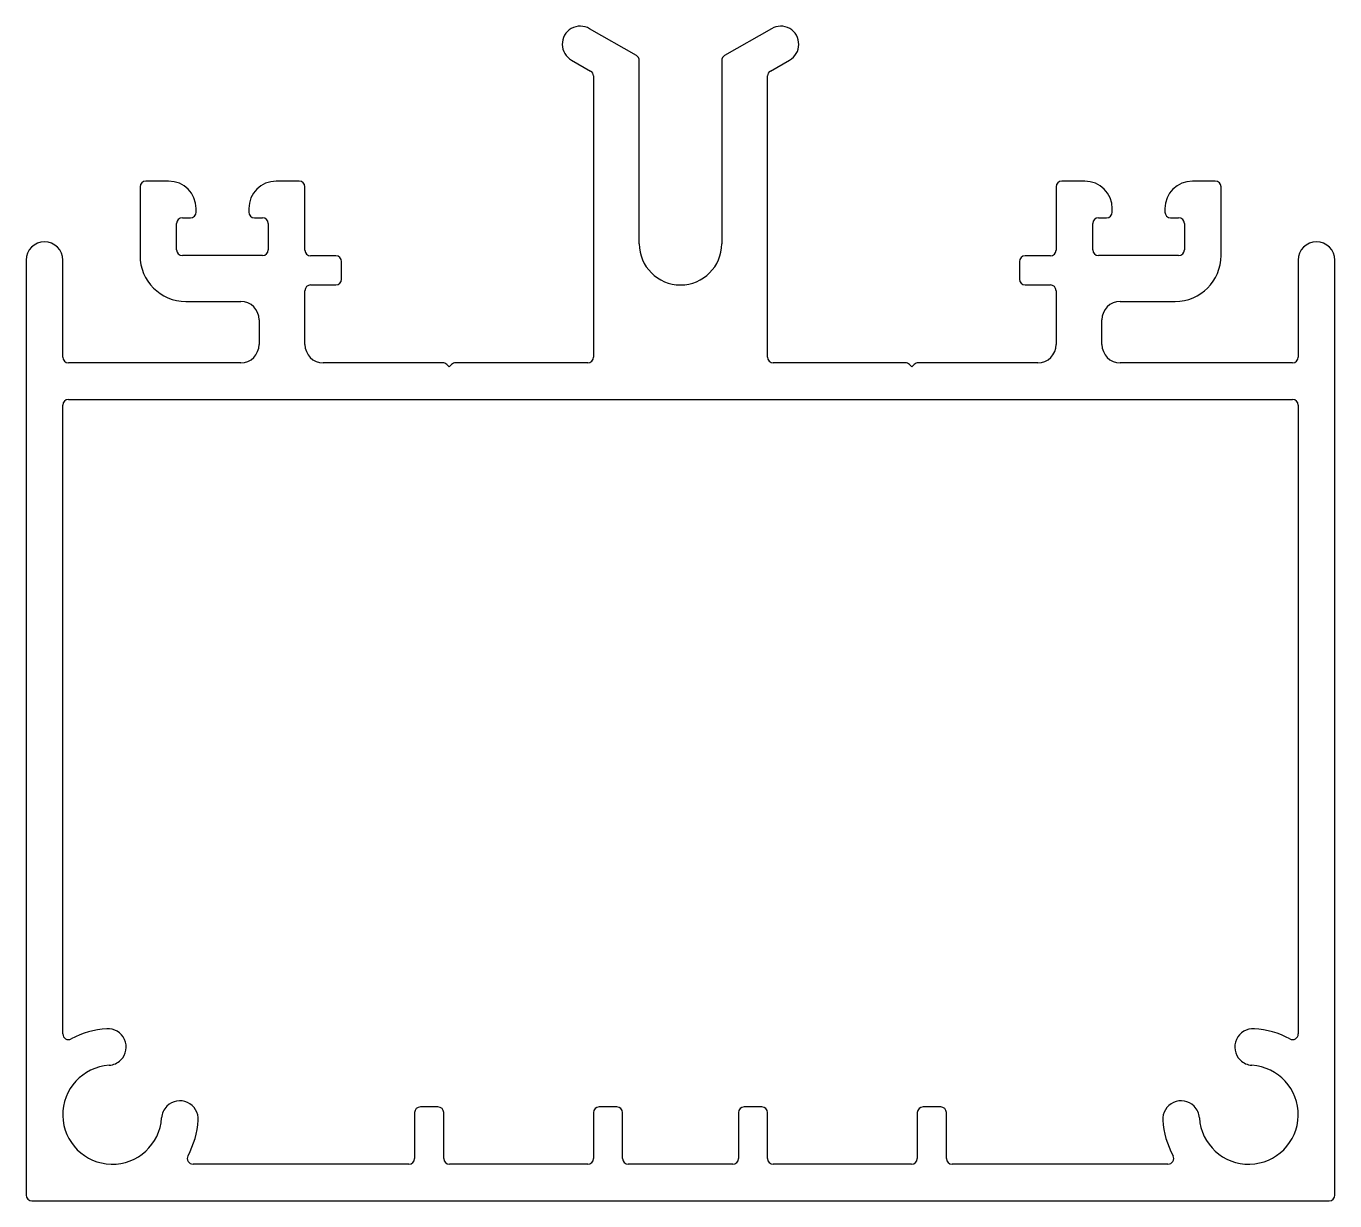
# Model space of a CAD drawing. Header units: inches. Extents: x -28.2 to 29, y -0.4 to 50.9.
import ezdxf

# ---------------------------------------------------------------- set-up
doc = ezdxf.new("R2010")
doc.units = ezdxf.units.IN
doc.header["$MEASUREMENT"] = 0

msp = doc.modelspace()

# ---------------------------------------------------------------- linework, layer by layer
at = {"color": 7}
for p, q in [((-1.51, 49.616), (-3.558, 50.788)), ((4.389, 50.788), (2.341, 49.616)), ((-4.343, 49.416), (-3.51, 48.94)), ((-1.384, 41.402), (-1.384, 49.399)), ((2.216, 49.399), (2.216, 41.402)), ((4.341, 48.94), (5.174, 49.416)), ((-3.384, 48.723), (-3.384, 36.452)), ((4.216, 36.452), (4.216, 48.723)), ((-21.934, 44.132), (-22.934, 44.132)), ((-16.234, 44.132), (-17.234, 44.132)), ((18.066, 44.132), (17.066, 44.132)), ((23.766, 44.132), (22.766, 44.132)), ((-23.184, 43.882), (-23.184, 40.882)), ((-15.984, 41.122), (-15.984, 43.882)), ((16.816, 43.882), (16.816, 41.122)), ((24.016, 40.882), (24.016, 43.882)), ((-20.734, 42.782), (-20.734, 42.932)), ((-18.434, 42.932), (-18.434, 42.782)), ((19.266, 42.782), (19.266, 42.932)), ((21.566, 42.932), (21.566, 42.782)), ((-21.334, 42.532), (-20.984, 42.532)), ((-18.184, 42.532), (-17.834, 42.532)), ((18.666, 42.532), (19.016, 42.532)), ((21.816, 42.532), (22.166, 42.532)), ((-21.584, 41.132), (-21.584, 42.282)), ((-17.584, 42.282), (-17.584, 41.132)), ((18.416, 41.132), (18.416, 42.282)), ((22.416, 42.282), (22.416, 41.132)), ((-28.154, 40.682), (-28.154, -0.128)), ((-26.554, 36.452), (-26.554, 40.682)), ((-17.834, 40.882), (-21.334, 40.882)), ((-14.634, 40.872), (-15.734, 40.872)), ((-14.384, 39.852), (-14.384, 40.622)), ((15.216, 40.622), (15.216, 39.852)), ((16.566, 40.872), (15.466, 40.872)), ((22.166, 40.882), (18.666, 40.882)), ((27.386, 40.682), (27.386, 36.452)), ((28.986, -0.128), (28.986, 40.682)), ((-15.734, 39.602), (-14.634, 39.602)), ((15.466, 39.602), (16.566, 39.602)), ((-21.184, 38.882), (-18.784, 38.882)), ((-15.984, 37.002), (-15.984, 39.352)), ((16.816, 39.352), (16.816, 37.002)), ((19.616, 38.882), (22.016, 38.882)), ((-17.984, 38.082), (-17.984, 37.002)), ((18.816, 37.002), (18.816, 38.082)), ((-18.784, 36.202), (-26.304, 36.202)), ((-9.965, 36.202), (-15.184, 36.202)), ((-9.69, 36.031), (-9.788, 36.129)), ((-9.581, 36.129), (-9.679, 36.031)), ((-3.634, 36.202), (-9.404, 36.202)), ((10.235, 36.202), (4.466, 36.202)), ((10.51, 36.031), (10.412, 36.129)), ((10.619, 36.129), (10.521, 36.031)), ((16.016, 36.202), (10.796, 36.202)), ((27.136, 36.202), (19.616, 36.202)), ((-26.554, 6.908), (-26.554, 34.352)), ((-26.304, 34.602), (27.136, 34.602)), ((27.386, 34.352), (27.386, 6.908)), ((-22.006, 3.755), (-22.006, 3.755)), ((-11.194, 3.472), (-11.194, 1.472)), ((-10.174, 3.722), (-10.944, 3.722)), ((-9.924, 1.472), (-9.924, 3.472)), ((-3.384, 3.472), (-3.384, 1.472)), ((-2.364, 3.722), (-3.134, 3.722)), ((-2.114, 1.472), (-2.114, 3.472)), ((2.946, 3.472), (2.946, 1.472)), ((3.966, 3.722), (3.196, 3.722)), ((4.216, 1.472), (4.216, 3.472)), ((10.756, 3.472), (10.756, 1.472)), ((11.776, 3.722), (11.006, 3.722)), ((12.026, 1.472), (12.026, 3.472)), ((22.837, 3.755), (22.837, 3.755)), ((-11.444, 1.222), (-20.869, 1.222)), ((-3.634, 1.222), (-9.674, 1.222)), ((2.696, 1.222), (-1.864, 1.222)), ((10.506, 1.222), (4.466, 1.222)), ((21.7, 1.222), (12.276, 1.222)), ((-27.904, -0.378), (28.736, -0.378))]:
    msp.add_line(p, q, dxfattribs=at)
for centre, radius, start, end in [((-3.959, 50.107), 0.79, 59.472, 240.9833), ((4.791, 50.107), 0.79, 299.0167, 120.528), ((-1.634, 49.399), 0.25, 360, 60.2277), ((2.466, 49.399), 0.25, 119.7723, 180), ((-3.634, 48.723), 0.25, 360, 60.2277), ((4.466, 48.723), 0.25, 119.7723, 180), ((-22.934, 43.882), 0.25, 90, 180), ((-21.934, 42.932), 1.2, 360, 90), ((-17.234, 42.932), 1.2, 90, 180), ((-16.234, 43.882), 0.25, 0, 90), ((17.066, 43.882), 0.25, 90, 180), ((18.066, 42.932), 1.2, 360, 90), ((22.766, 42.932), 1.2, 90, 180), ((23.766, 43.882), 0.25, 0, 90), ((-21.334, 42.282), 0.25, 90, 180), ((-20.984, 42.782), 0.25, 270, 0), ((-18.184, 42.782), 0.25, 180, 270), ((-17.834, 42.282), 0.25, 0, 90), ((18.666, 42.282), 0.25, 90, 180), ((19.016, 42.782), 0.25, 270, 0), ((21.816, 42.782), 0.25, 180, 270), ((22.166, 42.282), 0.25, 0, 90), ((-27.354, 40.682), 0.8, 90, 180), ((-27.354, 40.682), 0.8, 360, 90), ((0.416, 41.402), 1.8, 180, 0), ((28.186, 40.682), 0.8, 90, 180), ((28.186, 40.682), 0.8, 360, 90), ((-21.184, 40.882), 2, 180, 270), ((-21.334, 41.132), 0.25, 180, 270), ((-17.834, 41.132), 0.25, 270, 0), ((-15.734, 41.122), 0.25, 180, 270), ((-14.634, 40.622), 0.25, 360, 90), ((15.466, 40.622), 0.25, 90, 180), ((16.566, 41.122), 0.25, 270, 0), ((18.666, 41.132), 0.25, 180, 270), ((22.016, 40.882), 2, 270, 360), ((22.166, 41.132), 0.25, 270, 0), ((-15.734, 39.352), 0.25, 90, 180), ((-14.634, 39.852), 0.25, 270, 0), ((15.466, 39.852), 0.25, 180, 270), ((16.566, 39.352), 0.25, 0, 90), ((-18.784, 38.082), 0.8, 0, 90), ((19.616, 38.082), 0.8, 90, 180), ((-18.784, 37.002), 0.8, 270, 0), ((-15.184, 37.002), 0.8, 180, 270), ((16.016, 37.002), 0.8, 270, 360), ((19.616, 37.002), 0.8, 180, 270), ((-26.304, 36.452), 0.25, 180, 270), ((-9.965, 35.952), 0.25, 45, 90), ((-9.684, 36.037), 0.008, 225, 315), ((-9.404, 35.952), 0.25, 90, 135), ((-3.634, 36.452), 0.25, 270, 360), ((4.466, 36.452), 0.25, 180, 270), ((10.235, 35.952), 0.25, 45, 90), ((10.516, 36.037), 0.008, 225, 315), ((10.796, 35.952), 0.25, 90, 135), ((27.136, 36.452), 0.25, 270, 0), ((-26.304, 34.352), 0.25, 90, 180), ((27.136, 34.352), 0.25, 360, 90), ((-26.304, 6.908), 0.25, 180, 298.4446), ((-24.394, 3.382), 3.76, 93.7369, 118.4446), ((-24.587, 6.336), 0.8, 315, 93.7369), ((25.418, 6.336), 0.8, 86.2631, 225), ((25.226, 3.382), 3.76, 61.5554, 86.2631), ((27.136, 6.908), 0.25, 241.5554, 0), ((-24.587, 6.336), 0.8, 273.7369, 315), ((25.418, 6.336), 0.8, 225, 266.2631), ((-24.394, 3.382), 2.16, 93.7369, 356.2631), ((25.226, 3.382), 2.16, 183.7369, 86.2631), ((-21.441, 3.189), 0.8, 135, 176.2631), ((-21.441, 3.189), 0.8, 356.2631, 135), ((-10.944, 3.472), 0.25, 90, 180), ((-10.174, 3.472), 0.25, 0, 90), ((-3.134, 3.472), 0.25, 90, 180), ((-2.364, 3.472), 0.25, 0, 90), ((3.196, 3.472), 0.25, 90, 180), ((3.966, 3.472), 0.25, 0, 90), ((11.006, 3.472), 0.25, 90, 180), ((11.776, 3.472), 0.25, 0, 90), ((22.272, 3.189), 0.8, 45, 183.7369), ((22.272, 3.189), 0.8, 3.7369, 45), ((-24.394, 3.382), 3.76, 331.5554, 356.2631), ((25.226, 3.382), 3.76, 183.7369, 208.4446), ((-20.869, 1.472), 0.25, 151.5554, 270), ((-11.444, 1.472), 0.25, 270, 0), ((-9.674, 1.472), 0.25, 180, 270), ((-3.634, 1.472), 0.25, 270, 0), ((-1.864, 1.472), 0.25, 180, 270), ((2.696, 1.472), 0.25, 270, 0), ((4.466, 1.472), 0.25, 180, 270), ((10.506, 1.472), 0.25, 270, 0), ((12.276, 1.472), 0.25, 180, 270), ((21.7, 1.472), 0.25, 270, 28.4446), ((-27.904, -0.128), 0.25, 180, 270), ((28.736, -0.128), 0.25, 270, 0)]:
    msp.add_arc(centre, radius, start, end, dxfattribs=at)

doc.saveas('drawing.dxf')
